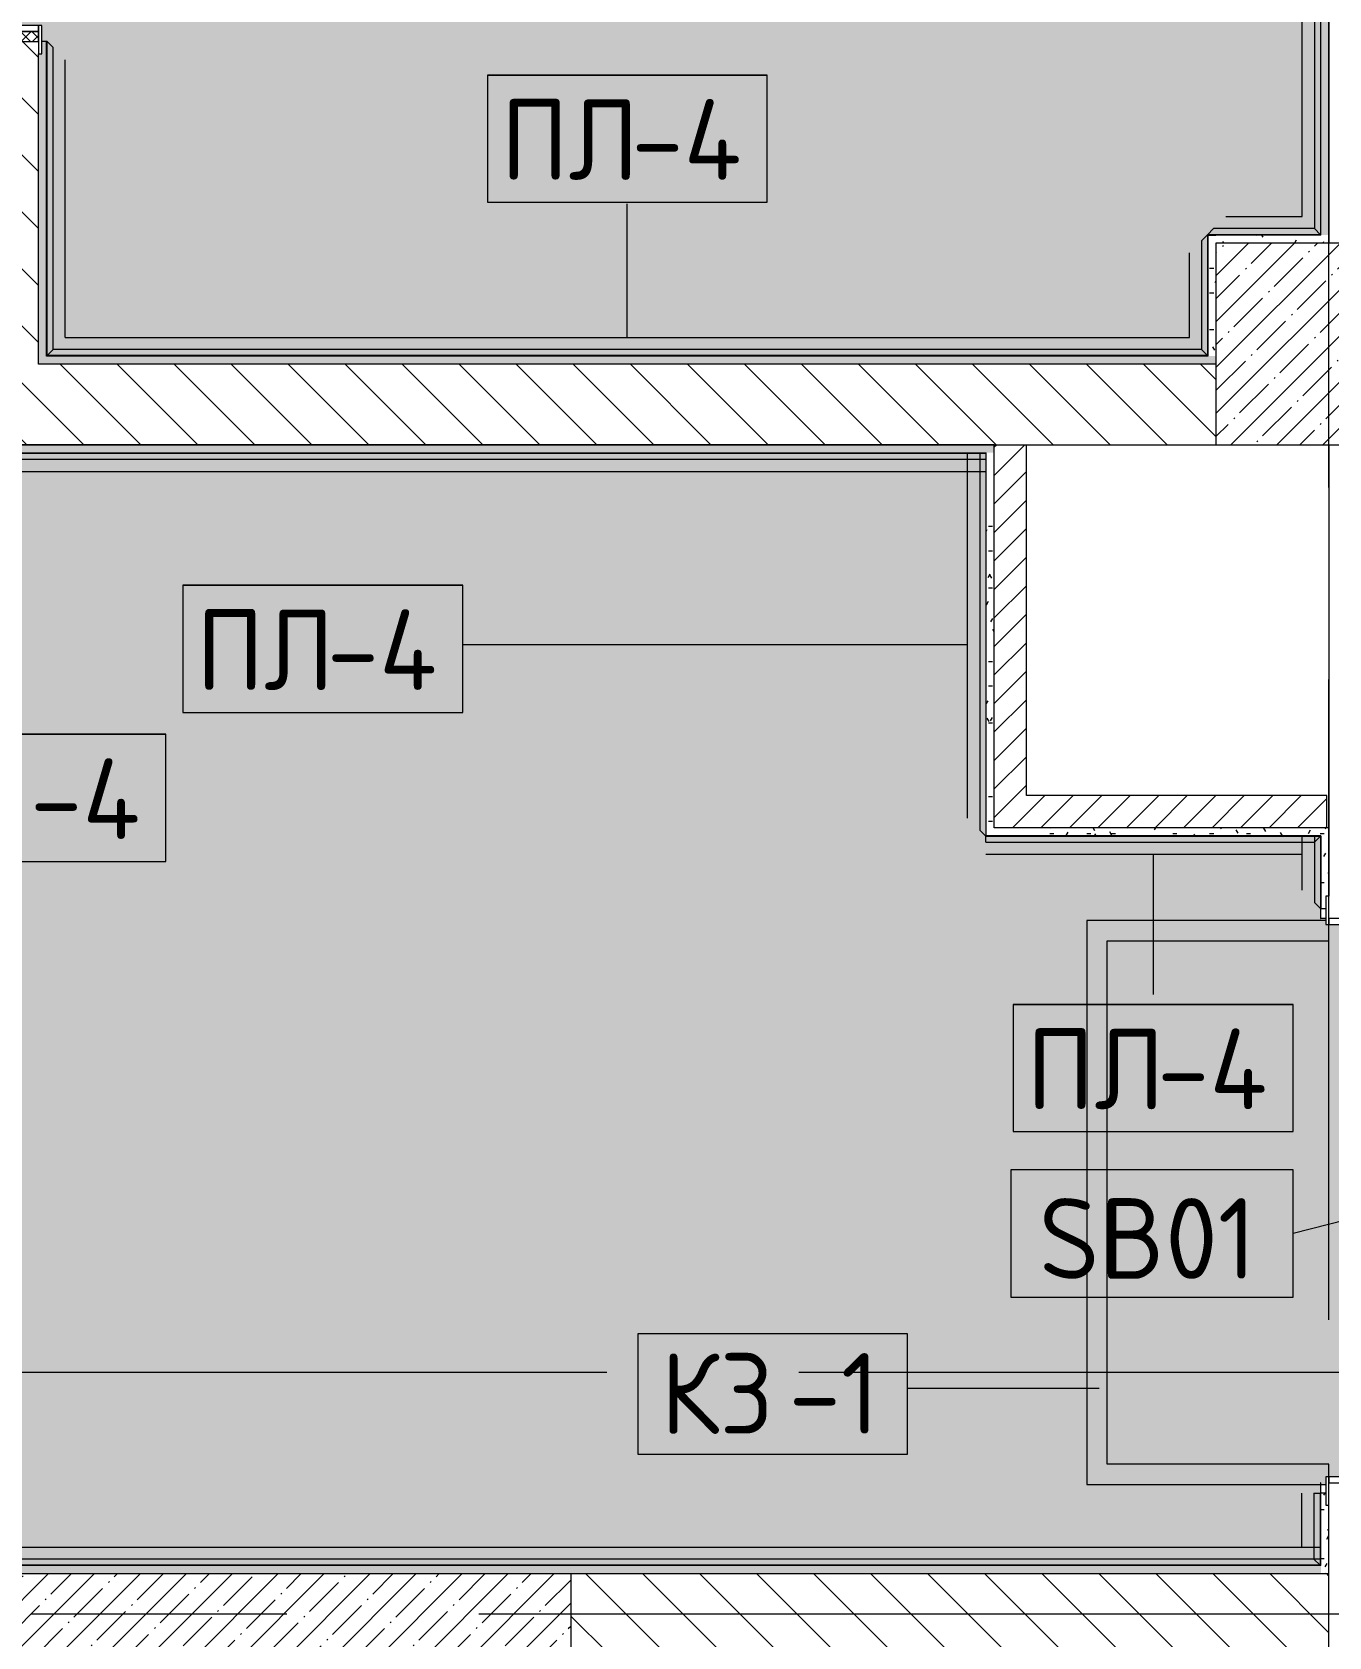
# Model space of a CAD drawing. Header units: millimetres. Extents: x 81671 to 282875, y -8553 to 29000.
# Drawn here: x 117994 to 121210, y 10443 to 14424 of the extents above; entities that cross this region are included whole.
import ezdxf

# ---------------------------------------------------------------- set-up
doc = ezdxf.new("R2010")
doc.units = ezdxf.units.MM
doc.linetypes.add('Осевая', pattern=[3175, 635, -476.25, 1587.5, -476.25])
for name, color, linetype, lineweight in [('A-DOOR', 7, 'Continuous', 9), ('A-DOOR-1', 7, 'Continuous', 13), ('A-DOOR-FRAM', 7, 'Continuous', 13), ('A-DOOR-FRAM-1', 7, 'Continuous', 9), ('A-FLOR-HRAL-IDEN', 7, 'Continuous', 9), ('A-FLOR-IDEN', 7, 'Continuous', 9), ('A-FLOR-PATT', 7, 'Continuous', 9), ('A-GENM-IDEN', 7, 'Continuous', 9), ('A-WALL', 7, 'Continuous', 9), ('I-WALL', 7, 'Continuous', 9), ('S-COLS', 7, 'Continuous', 9), ('Оси', 7, 'Continuous', 9), ('Оси-2', 7, 'Осевая', 9)]:
    doc.layers.add(name, color=color, linetype=linetype, lineweight=lineweight)
for name, color, linetype, lineweight, true_color in [('A-FLOR-1', 7, 'Continuous', 9, 0x787878), ('A-GENM-3', 5, 'Continuous', 9, 0x0000ff), ('A-WALL-1', 9, 'Continuous', 9, 0x808080), ('A-WALL-FNSH-1', 9, 'Continuous', 9, 0x808080), ('I-WALL-2', 9, 'Continuous', 9, 0x808080), ('S-COLS-1', 9, 'Continuous', 9, 0x808080)]:
    doc.layers.add(name, color=color, linetype=linetype, lineweight=lineweight, true_color=true_color)
doc.styles.add('GOST Common_1', font='GOST_Common.ttf', dxfattribs={"height": 200})
pattern_1 = [(135, (0, 0), (-70.71068, -70.71068), [])]
pattern_2 = [(45, (0, 0), (-35.35534, 35.35534), [])]
pattern_3 = [(0, (0, 0), (121.92, 30.48), [10.058, -81.382, 10.058, -81.382, -487.68]), (0, (0, 0), (121.92, 30.48), [-182.88, 10.058, -172.822, 10.058, -81.382, -213.36]), (0, (0, 0), (121.92, 30.48), [-457.2, 10.058, -50.902, 10.058, -142.342]), (120, (45.72, 15.24), (-87.356454, 90.345817), [10.058, -81.382, 10.058, -81.382, -487.68]), (120, (45.72, 15.24), (-87.356454, 90.345817), [-182.88, 10.058, -172.822, 10.058, -81.382, -213.36]), (120, (45.72, 15.24), (-87.356454, 90.345817), [-457.2, 10.058, -50.902, 10.058, -142.342]), (240, (60.96, 76.2), (-34.563546, -120.825817), [10.058, -81.382, 10.058, -81.382, -487.68]), (240, (60.96, 76.2), (-34.563546, -120.825817), [-182.88, 10.058, -172.822, 10.058, -81.382, -213.36]), (240, (60.96, 76.2), (-34.563546, -120.825817), [-457.2, 10.058, -50.902, 10.058, -142.342])]

# ---------------------------------------------------------------- blocks, each defined once
blk = doc.blocks.new('110_Дверь_СКБ_2Ст - Д-1_л_Лестничная клетка EIS60 2-V1-План отделки полов с раскладкой материалов 1 этажа в осях 23_1-33')
at = {"layer": 'A-DOOR'}
for centre, radius, start, end in [((662.5, 110), 900, 90, 178.7224), ((-637.5, 110), 400, 2.8833, 90), ((-637.5, 110), 400, 360, 2.8833), ((662.5, 110), 900, 178.7224, 180)]:
    blk.add_arc(centre, radius, start, end, dxfattribs=at)
at = {"layer": 'A-DOOR-1'}
for p, q in [((662.5, 1010), (612.5, 1010)), ((612.5, 1010), (612.5, 130)), ((662.5, 130), (662.5, 1010)), ((-637.5, 510), (-637.5, 130)), ((-587.5, 510), (-637.5, 510)), ((-587.5, 130), (-587.5, 510)), ((-637.5, 130), (-637.5, 110)), ((-587.5, 110), (-587.5, 130)), ((612.5, 130), (612.5, 110)), ((662.5, 110), (662.5, 130)), ((-637.5, 110), (-587.5, 110)), ((612.5, 110), (662.5, 110))]:
    blk.add_line(p, q, dxfattribs=at)
at = {"layer": 'A-DOOR-FRAM'}
for p, q in [((-672.5, 118), (-742.5, 118)), ((-742.5, 118), (-742.5, 110)), ((-742.5, 110), (-672.5, 110)), ((-637.5, 110), (-687.5, 110)), ((-687.5, 110), (-687.5, 30)), ((-672.5, 110), (-672.5, 118)), ((-637.5, 60), (-637.5, 110)), ((662.5, 110), (662.5, 60)), ((712.5, 110), (662.5, 110)), ((767.5, 118), (697.5, 118)), ((697.5, 118), (697.5, 110)), ((697.5, 110), (767.5, 110)), ((712.5, 30), (712.5, 110)), ((767.5, 110), (767.5, 118)), ((-627.5, 60), (-637.5, 60)), ((-627.5, 30), (-627.5, 60)), ((662.5, 60), (652.5, 60)), ((652.5, 60), (652.5, 30)), ((-687.5, 30), (-627.5, 30)), ((-672.5, 30), (-687.5, 30)), ((-687.5, 30), (-687.5, -110)), ((-672.5, -110), (-672.5, 30)), ((652.5, 30), (712.5, 30)), ((712.5, 30), (697.5, 30)), ((697.5, 30), (697.5, -110)), ((712.5, -110), (712.5, 30)), ((-672.5, -110), (-742.5, -110)), ((-742.5, -110), (-742.5, -118)), ((-742.5, -118), (-672.5, -118)), ((-687.5, -110), (-672.5, -110)), ((-672.5, -118), (-672.5, -110)), ((697.5, -110), (712.5, -110)), ((767.5, -110), (697.5, -110)), ((697.5, -110), (697.5, -118)), ((697.5, -118), (767.5, -118)), ((767.5, -118), (767.5, -110))]:
    blk.add_line(p, q, dxfattribs=at)
blk = doc.blocks.new('110_Дверь_СКБ_1Ст_Внутренняя1 - Д-14_п_ 950x2100h_охрана-33310230-План отделки полов с раскладкой материалов 1 этажа в осях 23_1-33')
at = {"layer": 'A-DOOR'}
h = blk.add_hatch(dxfattribs=at)
h.set_pattern_fill('FP_6', color=256, style=0, pattern_type=2)
h.set_pattern_definition([(135, (1826.41, 164.685), (-14.14214, -14.14214), []), (225, (1826.41, 164.685), (14.14214, -14.14214), [])])
h.paths.add_polyline_path([(462.5, -100), (487.5, -100), (487.5, 100), (462.5, 100)])
at = {"layer": 'A-DOOR-FRAM-1'}
h = blk.add_hatch(dxfattribs=at)
h.set_pattern_fill('FP_7', color=256, style=0, pattern_type=2)
h.set_pattern_definition([(45, (-296.384, 164.685), (-14.1421, 14.1421), []), (135, (-296.384, 164.685), (-14.1421, -14.1421), [])])
h.paths.add_polyline_path([(-462.5, -100), (-437.5, -100), (-437.5, 100), (-462.5, 100)])
at = {"layer": 'A-DOOR'}
blk.add_arc((-412.5, 100), 850, 360, 90, dxfattribs=at)
at = {"layer": 'A-DOOR-1'}
for p, q in [((-412.5, 950), (-412.5, 100)), ((-372.5, 950), (-412.5, 950)), ((-372.5, 100), (-372.5, 950)), ((-412.5, 100), (-372.5, 100))]:
    blk.add_line(p, q, dxfattribs=at)
at = {"layer": 'A-DOOR-FRAM'}
for p, q in [((-422.5, 108), (-492.5, 108)), ((-492.5, 108), (-492.5, 100)), ((-492.5, 100), (-422.5, 100)), ((-437.5, 100), (-462.5, 100)), ((-462.5, 100), (-462.5, -100)), ((-412.5, 100), (-437.5, 100)), ((-437.5, 100), (-437.5, 20)), ((-437.5, -100), (-437.5, 100)), ((-422.5, 100), (-437.5, 100)), ((-437.5, 100), (-437.5, 99)), ((-437.5, 99), (-422.5, 99)), ((-422.5, 100), (-422.5, 108)), ((-422.5, 99), (-422.5, 100)), ((-412.5, 60), (-412.5, 100)), ((437.5, 100), (437.5, 60)), ((462.5, 100), (437.5, 100)), ((517.5, 108), (447.5, 108)), ((447.5, 108), (447.5, 100)), ((462.5, 100), (447.5, 100)), ((447.5, 100), (447.5, 99)), ((447.5, 100), (517.5, 100)), ((447.5, 99), (462.5, 99)), ((462.5, 20), (462.5, 100)), ((487.5, 100), (462.5, 100)), ((462.5, 100), (462.5, -100)), ((462.5, 99), (462.5, 100)), ((487.5, -100), (487.5, 100)), ((517.5, 100), (517.5, 108)), ((-402.5, 60), (-412.5, 60)), ((-402.5, 20), (-402.5, 60)), ((437.5, 60), (427.5, 60)), ((427.5, 60), (427.5, 20)), ((-437.5, 20), (-402.5, 20)), ((-422.5, 20), (-437.5, 20)), ((-437.5, 20), (-437.5, -100)), ((-422.5, -100), (-422.5, 20)), ((427.5, 20), (462.5, 20)), ((462.5, 20), (447.5, 20)), ((447.5, 20), (447.5, -100)), ((462.5, -100), (462.5, 20)), ((-422.5, -100), (-492.5, -100)), ((-492.5, -100), (-492.5, -108)), ((-492.5, -108), (-422.5, -108)), ((-462.5, -100), (-437.5, -100)), ((-437.5, -100), (-422.5, -100)), ((-422.5, -108), (-422.5, -100)), ((447.5, -100), (462.5, -100)), ((517.5, -100), (447.5, -100)), ((447.5, -100), (447.5, -108)), ((447.5, -108), (517.5, -108)), ((462.5, -100), (487.5, -100)), ((517.5, -108), (517.5, -100))]:
    blk.add_line(p, q, dxfattribs=at)
blk = doc.blocks.new('BSC_Колонна _Прямоугольная - 500х500-22291386-План отделки полов с раскладкой материалов 1 этажа в осях 23_1-33')
at = {"layer": 'S-COLS'}
h = blk.add_hatch(dxfattribs=at)
h.set_pattern_fill('FP_58', color=256, style=0, pattern_type=2)
h.set_pattern_definition([(45, (-121180, -13650), (-57.024626, 57.024626), []), (45, (-121122.975, -13650), (-57.024626, 57.024626), [100.806, -20.161, 3.353, -16.808])])
h.paths.add_polyline_path([(-250, -250), (250, -250), (250, 250), (-250, 250), (-250, -33.2)])
at = {"layer": 'S-COLS-1'}
for p, q in [((250, 250), (-250, 250)), ((-250, 250), (-250, -250)), ((250, -250), (250, 250)), ((-250, -250), (250, -250))]:
    blk.add_line(p, q, dxfattribs=at)
blk = doc.blocks.new('Плинтус - Плинтус светлый _сад_-32928353-План отделки полов с раскладкой материалов 1 этажа в осях 23_1-33')
at = {"layer": 'A-GENM-3'}
blk.add_hatch(color=256, dxfattribs=at).paths.add_polyline_path([(2878, 0), (2863, 15), (15, 15), (0, 0), (2417.7, 0)])
for p, q in [((45, 45), (2833, 45)), ((15, 15), (0, 0)), ((2878, 0), (0, 0)), ((2863, 15), (15, 15)), ((2878, 0), (2863, 15))]:
    blk.add_line(p, q, dxfattribs=at)
blk = doc.blocks.new('Плинтус - Плинтус светлый _сад_-32928354-План отделки полов с раскладкой материалов 1 этажа в осях 23_1-33')
at = {"layer": 'A-GENM-3'}
blk.add_hatch(color=256, dxfattribs=at).paths.add_polyline_path([(0, 0), (4658, 0), (4643, 15), (15, 15)])
for p, q in [((45, 45), (4613, 45)), ((15, 15), (0, 0)), ((4658, 0), (0, 0)), ((4643, 15), (15, 15))]:
    blk.add_line(p, q, dxfattribs=at)
blk = doc.blocks.new('Плинтус - Плинтус светлый _сад_-32928355-План отделки полов с раскладкой материалов 1 этажа в осях 23_1-33')
at = {"layer": 'A-GENM-3'}
blk.add_hatch(color=256, dxfattribs=at).paths.add_polyline_path([(280, 0), (265, 15), (15, 15), (0, 0)])
for p, q in [((45, 45), (235, 45)), ((15, 15), (0, 0)), ((280, 0), (0, 0)), ((265, 15), (15, 15)), ((280, 0), (265, 15))]:
    blk.add_line(p, q, dxfattribs=at)
blk = doc.blocks.new('Плинтус - Плинтус светлый _сад_-32928356-План отделки полов с раскладкой материалов 1 этажа в осях 23_1-33')
at = {"layer": 'A-GENM-3'}
blk.add_hatch(color=256, dxfattribs=at).paths.add_polyline_path([(0, 0), (300, 0), (285, 15), (15, 15)])
for p, q in [((45, 45), (255, 45)), ((15, 15), (0, 0)), ((300, 0), (0, 0)), ((285, 15), (15, 15)), ((300, 0), (285, 15))]:
    blk.add_line(p, q, dxfattribs=at)
blk = doc.blocks.new('Плинтус - Плинтус светлый _сад_-32863536-План отделки полов с раскладкой материалов 1 этажа в осях 23_1-33')
at = {"layer": 'A-GENM-3'}
blk.add_hatch(color=256, dxfattribs=at).paths.add_polyline_path([(0, 0), (15, -15), (764, -15), (779, 0)])
for p, q in [((0, 0), (779, 0)), ((0, 0), (15, -15)), ((15, -15), (764, -15)), ((764, -15), (779, 0)), ((45, -45), (734, -45))]:
    blk.add_line(p, q, dxfattribs=at)
blk = doc.blocks.new('Плинтус - Плинтус светлый _сад_-32928324-План отделки полов с раскладкой материалов 1 этажа в осях 23_1-33')
at = {"layer": 'A-GENM-3'}
blk.add_hatch(color=256, dxfattribs=at).paths.add_polyline_path([(15, -15), (4760, -15), (4760, 0), (0, 0)])
for p, q in [((0, 0), (4760, 0)), ((0, 0), (15, -15)), ((15, -15), (4760, -15)), ((4760, 0), (4760, -15)), ((45, -45), (4760, -45))]:
    blk.add_line(p, q, dxfattribs=at)
blk = doc.blocks.new('Плинтус - Плинтус светлый _сад_-32928322-План отделки полов с раскладкой материалов 1 этажа в осях 23_1-33')
at = {"layer": 'A-GENM-3'}
blk.add_hatch(color=256, dxfattribs=at).paths.add_polyline_path([(10020, 0), (10020, 15), (15, 15), (0, 0), (9946.6, 0)])
for p, q in [((45, 45), (10020, 45)), ((10020, 0), (0, 0)), ((10020, 15), (15, 15)), ((10020, 15), (10020, 0))]:
    blk.add_line(p, q, dxfattribs=at)
blk = doc.blocks.new('Плинтус - Плинтус светлый _сад_-32928326-План отделки полов с раскладкой материалов 1 этажа в осях 23_1-33')
at = {"layer": 'A-GENM-3'}
blk.add_hatch(color=256, dxfattribs=at).paths.add_polyline_path([(0, 0), (950, 0), (950, 15), (15, 15)])
for p, q in [((45, 45), (950, 45)), ((15, 15), (0, 0)), ((950, 0), (0, 0)), ((950, 15), (15, 15)), ((950, 15), (950, 0))]:
    blk.add_line(p, q, dxfattribs=at)
blk = doc.blocks.new('Плинтус - Плинтус светлый _сад_-32928328-План отделки полов с раскладкой материалов 1 этажа в осях 23_1-33')
at = {"layer": 'A-GENM-3'}
blk.add_hatch(color=256, dxfattribs=at).paths.add_polyline_path([(830, 15), (15, 15), (0, 0), (830, 0)])
for p, q in [((45, 45), (830, 45)), ((15, 15), (0, 0)), ((830, 0), (0, 0)), ((830, 15), (15, 15)), ((830, 15), (830, 0))]:
    blk.add_line(p, q, dxfattribs=at)
blk = doc.blocks.new('Плинтус - Плинтус светлый _сад_-32928330-План отделки полов с раскладкой материалов 1 этажа в осях 23_1-33')
at = {"layer": 'A-GENM-3'}
blk.add_hatch(color=256, dxfattribs=at).paths.add_polyline_path([(0, 0), (179, 0), (179, 15), (15, 15)])
for p, q in [((45, 45), (179, 45)), ((15, 15), (0, 0)), ((179, 0), (0, 0)), ((179, 15), (15, 15)), ((179, 15), (179, 0))]:
    blk.add_line(p, q, dxfattribs=at)
blk = doc.blocks.new('Mark Reiling - Mark Reiling-26174330-План отделки полов с раскладкой материалов 1 этажа в осях 23_1-33')
at = {"layer": 'A-GENM-IDEN'}
for p, q in [((-3.47, 1.49), (-3.47, -1.663)), ((-3.47, 1.49), (3.47, 1.49)), ((3.47, 1.49), (-3.47, 1.49)), ((-3.47, 1.49), (-3.47, -1.663)), ((3.47, -1.663), (3.47, 1.49)), ((3.47, -1.663), (3.47, 1.49)), ((-3.47, -1.663), (3.47, -1.663)), ((-3.47, -1.663), (3.47, -1.663))]:
    blk.add_line(p, q, dxfattribs=at)
blk = doc.blocks.new('М_перекрытий_ЭП - Типоразмер-25383776-План отделки полов с раскладкой материалов 1 этажа в осях 23_1-33')
at = {"layer": 'A-FLOR-IDEN'}
for p, q in [((3.352, 1.578), (-3.336, 1.578)), ((-3.336, 1.578), (-3.336, -1.406)), ((3.352, -1.406), (3.352, 1.578)), ((-3.336, -1.406), (3.352, -1.406))]:
    blk.add_line(p, q, dxfattribs=at)
blk = doc.blocks.new('М_ограждение1 - Типоразмер-32868623-План отделки полов с раскладкой материалов 1 этажа в осях 23_1-33')
at = {"layer": 'A-FLOR-HRAL-IDEN'}
for p, q in [((3.352, 1.797), (-3.648, 1.797)), ((-3.648, 1.797), (-3.648, -1.359)), ((3.352, -1.359), (3.352, 1.797)), ((-3.648, -1.359), (3.352, -1.359))]:
    blk.add_line(p, q, dxfattribs=at)

msp = doc.modelspace()

# ---------------------------------------------------------------- hatches: boundary and pattern name
at = {"layer": 'A-FLOR-PATT'}
h = msp.add_hatch(color=256, dxfattribs=at)
h.paths.add_polyline_path([(120910, 13620), (120910, 13920), (121190, 13921), (121189, 18580), (120910, 18580), (120910, 18600), (120680.1, 18600), (120680.1, 18579), (120669.6, 18589.5), (120665.1, 18585), (119210, 18585), (119210, 18580), (118410, 18580), (118410, 18585), (118046, 18585), (118046, 15365), (118031, 15351.1), (118030, 15350), (118018, 15350), (118018, 15310), (117890, 15310), (117890, 15290), (117850, 15290), (117850, 15300), (117817.9, 15300), (117817.9, 14450), (117850, 14450), (117850, 14460), (117890, 14460), (117890, 14440), (118018, 14440), (118018, 14400), (118030, 14400), (118031, 13620), (120909, 13620)])
h.paths.add_polyline_path([(120909, 13921), (120924, 13936), (121174, 13936), (121174, 18564), (120695.1, 18564), (120680.1, 18579), (121189, 18579), (121189, 13921), (120910, 13921)])
h.paths.add_polyline_path([(120448.7, 13621), (118031, 13621), (118031.2, 14399.8), (118046, 14385), (118046, 13636), (120894, 13636), (120894, 13906), (120909, 13919.9), (120907.9, 13621), (120894, 13621)])
h.paths.add_polyline_path([(117797.9, 14490), (117797.9, 15350), (117790, 15350), (117790, 14490)])
h = msp.add_hatch(color=256, dxfattribs=at)
h.paths.add_polyline_path([(98720, 11341), (98735, 11356), (100830, 11356), (100829, 11341), (99138.5, 11341)])
h.paths.add_polyline_path([(111140, 10506.3), (111140, 10608), (111180, 10608), (111180, 10620), (121190, 10621), (121190, 10821.3), (120610, 10821.3), (120610, 12220), (121202, 12220), (121202, 12225), (121190, 12225), (121189, 12430), (120360, 12430), (120359, 13380), (113674.2, 13380), (113674.2, 12804.6), (112137.1, 12804.6), (112137.1, 13380), (108283.8, 13380), (108283.8, 12804.6), (106746.6, 12804.6), (106746.6, 13380), (105208.8, 13380), (105208.8, 12804.6), (103671.6, 12804.6), (103671.6, 13380), (100400, 13379), (100400, 13364), (99790, 13364), (99790, 12800), (99750, 12800), (99750, 13364), (98735, 13364), (98720, 13379), (98720, 13308.4), (99656.8, 13308.4), (99656.6, 13204.9), (99645.1, 13102.2), (99622.5, 13001.3), (99588.9, 12903.4), (99544.9, 12809.9), (99490.9, 12721.6), (99427.6, 12639.9), (99355.7, 12565.5), (99268, 12494), (99188.4, 12441.7), (99097.9, 12395.2), (99001.2, 12358.4), (99102.4, 12319.2), (99189.9, 12274.3), (99276.2, 12217.3), (99355.7, 12151.2), (99427.6, 12076.8), (99490.9, 11995.1), (99544.9, 11906.9), (99588.9, 11813.3), (99622.5, 11715.5), (99645.1, 11614.6), (99656.6, 11511.8), (99656.8, 11408.4), (98720, 11408.4), (98720, 11340), (100829, 11340), (100830, 10620), (103678.3, 10621), (103678.3, 10997.4), (103740, 10999.6), (103801.4, 10992.2), (103860.8, 10975.3), (103916.8, 10949.2), (103968, 10914.8), (104013.3, 10872.8), (104051.4, 10824.2), (104081.4, 10929.8), (104119.9, 11026.2), (104169.9, 11120.6), (104229.7, 11209.2), (104298.6, 11290.8), (104375.8, 11364.6), (104466, 11433.2), (104551.6, 11485.6), (104648.1, 11531.3), (104749, 11566.5), (104853.1, 11590.7), (104970, 11603.8), (105065.9, 11605.3), (105065.9, 10620), (107713.3, 10621), (107713.3, 10997.4), (107805, 10999.6), (107805, 10996), (107836.4, 10992.2), (107895.8, 10975.3), (107951.8, 10949.2), (108003, 10914.8), (108048.3, 10872.8), (108086.4, 10824.2), (108115.5, 10927.7), (108154.9, 11026.2), (108204.9, 11120.6), (108264.7, 11209.2), (108333.6, 11290.8), (108410.8, 11364.6), (108495.5, 11429.8), (108586.6, 11485.6), (108683.1, 11531.3), (108784, 11566.5), (108888.1, 11590.7), (108994.1, 11603.7), (109100.9, 11605.3), (109100.9, 10620), (110230, 10620), (110230, 10608), (110270, 10608), (110270, 10506.3), (111125.5, 10506.3)])
h.paths.add_polyline_path([(104970, 10620), (104970, 11513.9), (104872, 11502.6), (104770.1, 11478.9), (104671.6, 11443.6), (104577.8, 11397.2), (104489.9, 11340.4), (104409.2, 11273.8), (104336.6, 11198.5), (104273.2, 11115.2), (104219.7, 11025.3), (104176, 10927), (104144.2, 10824.2), (104125.4, 10727.3), (104117.5, 10623), (104026.8, 10623), (104017.8, 10681.5), (103997.5, 10737.2), (103966.9, 10787.9), (103927, 10831.7), (103879.3, 10866.9), (103825.8, 10892.2), (103770, 10906.2), (103770, 10620), (104466, 10620)])
h.paths.add_polyline_path([(108002.9, 10620), (108062, 10620), (108053.4, 10679), (108033.5, 10735.3), (107999, 10790.9), (107962.9, 10830.8), (107915.1, 10866.5), (107861.2, 10892.1), (107805, 10906.2), (107805, 10620), (107962.9, 10620)])
h.paths.add_polyline_path([(108179.7, 10620), (109005, 10620), (109005, 11500), (109010.9, 11500), (109010.9, 11514.5), (108906.7, 11502.6), (108804.6, 11478.8), (108705.9, 11443.3), (108612, 11396.8), (108524, 11339.7), (108443.2, 11272.9), (108370.6, 11197.2), (108307.1, 11113.7), (108253.7, 11023.5), (108210.9, 10927), (108179.1, 10824.2), (108160.1, 10724.6), (108152.4, 10620), (108160.1, 10620)])
h.paths.add_polyline_path([(121173, 10621), (111168, 10621), (111183, 10636), (121173, 10636), (121173, 10800), (121188, 10800), (121188, 10621), (121176.3, 10621)])
h.paths.add_polyline_path([(101136.3, 10621), (100830, 10621), (100831, 11340), (100845, 11326), (100845, 10636), (103645, 10636), (103645, 10621), (101802.3, 10621)])
h.paths.add_polyline_path([(105797.9, 10621), (105095, 10621), (105110, 10636), (107680, 10636), (107680, 10621), (107129.8, 10621)])
h.paths.add_polyline_path([(109130, 10621), (109145, 10636), (110230, 10636), (110230, 10621), (109793.6, 10621)])
h.paths.add_polyline_path([(121210, 10840), (121350, 10840), (121350, 10885), (121380, 10885), (121380, 10875), (121419.7, 10875), (121419.7, 12175), (121380, 12175), (121380, 12165), (121350, 12165), (121350, 12210), (121210, 12210), (121210, 12170), (120660, 12170), (120660, 10871.3), (121210, 10871.3)])
h.paths.add_polyline_path([(98722.2, 11498.4), (99567.2, 11498.4), (99556.7, 11597.6), (99534.7, 11695), (99501.5, 11789.1), (99457.6, 11878.8), (99403.5, 11962.7), (99340, 12039.7), (99268, 12108.8), (99188.4, 12169), (99097.9, 12221.6), (99011, 12259.8), (98915.6, 12289), (98817.4, 12307), (98722.2, 12313.1), (98722.2, 11789.9)])
h.paths.add_polyline_path([(120359, 12429), (120344, 12444), (120344, 13364), (115614, 13364), (115600, 13379), (120359, 13378.9), (120359, 12429.8)])
h.paths.add_polyline_path([(121189, 12250), (121174, 12265), (121174, 12414), (120359, 12414), (120360, 12429), (121189, 12429), (121189, 12398.9)])
h.paths.add_polyline_path([(98722.2, 12403.7), (98817.4, 12409.7), (98915.6, 12427.7), (99011, 12456.9), (99102.4, 12497.1), (99189.9, 12548.8), (99268, 12607.9), (99340, 12677), (99403.5, 12754), (99457.6, 12838), (99501.5, 12927.6), (99534.7, 13021.7), (99556.7, 13119.1), (99567.2, 13218.4), (98720, 13218.4), (98720, 13209.5), (98722.2, 13209.5), (98722.2, 12409.7)])
h.paths.add_polyline_path([(113624.2, 12854.6), (113624.2, 13380), (112187.1, 13380), (112187.1, 12854.6), (112457.4, 12854.6)])
h.paths.add_polyline_path([(108233.8, 12854.6), (108233.8, 13380), (106796.6, 13380), (106796.6, 12854.6), (107129.8, 12854.6)])
h.paths.add_polyline_path([(105158.8, 12854.6), (105158.8, 13380), (103721.6, 13380), (103721.6, 12854.6), (104466, 12854.6)])
h.paths.add_polyline_path([(109864, 13364), (109850, 13379), (111051, 13379), (111050, 13364), (110459.5, 13364)])
h.paths.add_polyline_path([(105797.9, 13364), (105561, 13364), (105546, 13379), (106051, 13379), (106051, 13364)])
h.paths.add_polyline_path([(100415, 13364), (100400, 13379), (101399, 13379), (101398, 13364), (100470.4, 13364)])
msp.add_hatch(color=256, dxfattribs=at).paths.add_polyline_path([(121202, 10821.3), (121202, 10840), (121210, 10840), (121210, 10871.3), (120660, 10871.3), (120660, 12170), (121210, 12170), (121210, 12210), (121202, 12210), (121202, 12220), (120610, 12220), (120610, 10821.3), (121114.6, 10821.3)])
at = {"layer": 'I-WALL'}
h = msp.add_hatch(dxfattribs=at)
h.set_pattern_fill('FP_4', color=256, style=0, pattern_type=2)
h.set_pattern_definition(pattern_1)
h.paths.add_polyline_path([(118010, 13600), (118010, 14400), (117810, 14400), (117810, 13600)])
h.paths.add_polyline_path([(118010, 15350), (118010, 16250), (117810, 16250), (117810, 15350)])
h = msp.add_hatch(dxfattribs=at)
h.set_pattern_fill('FP_4', color=256, style=0, pattern_type=2)
h.set_pattern_definition(pattern_1)
h.paths.add_polyline_path([(120930, 13400), (120930, 13600), (116100, 13600), (116100, 13400), (120460, 13400)])
h = msp.add_hatch(dxfattribs=at)
h.set_pattern_fill('FP_3', color=256, style=0, pattern_type=2)
h.set_pattern_definition(pattern_2)
h.paths.add_polyline_path([(120380, 12450), (120460, 12450), (120460, 13400), (120380, 13400)])
h = msp.add_hatch(dxfattribs=at)
h.set_pattern_fill('FP_3', color=256, style=0, pattern_type=2)
h.set_pattern_definition(pattern_2)
h.paths.add_polyline_path([(121205, 12450), (121205, 12530), (120460, 12530), (120460, 12450)])
h = msp.add_hatch(dxfattribs=at)
h.set_pattern_fill('FP_4', color=256, style=0, pattern_type=2)
h.set_pattern_definition(pattern_1)
h.paths.add_polyline_path([(121114.6, 10400), (121210, 10400), (121210, 10600), (119330, 10600), (119330, 10400), (120448.7, 10400)])
h.paths.add_polyline_path([(111180, 10400), (111930, 10400), (111930, 10600), (111180, 10600)])
h.paths.add_polyline_path([(110200, 10400), (110230, 10400), (110230, 10600), (109105, 10600), (109105, 10400), (110150, 10400)])
h.paths.add_polyline_path([(107650, 10400), (107705, 10400), (107705, 10600), (107350, 10600), (107350, 10400)])
h = msp.add_hatch(dxfattribs=at)
h.set_pattern_fill('FP_2', color=256, style=0, pattern_type=2)
h.set_pattern_definition([(45, (0, 0), (-57.024626, 57.024626), []), (45, (57.025, 0), (-57.024626, 57.024626), [100.806, -20.161, 3.353, -16.808])])
h.paths.add_polyline_path([(119330, 10380), (119330, 10600), (111930, 10600), (111930, 10380), (119116.8, 10380)])
at = {"layer": 'I-WALL-2'}
h = msp.add_hatch(dxfattribs=at)
h.set_pattern_fill('FP_64', color=256, style=0, pattern_type=2)
h.set_pattern_definition(pattern_3)
h.paths.add_polyline_path([(118018, 13620), (118030, 13620), (118030, 14400), (118018, 14400), (118018, 14370), (118010, 14370), (118010, 13620)])
h.paths.add_polyline_path([(118018, 15350), (118030, 15350), (118030, 17675), (118010, 17675), (118010, 15380), (118018, 15380)])
h.paths.add_polyline_path([(118010, 18655), (118030, 18655), (118030, 18880), (118010, 18880)])
h = msp.add_hatch(dxfattribs=at)
h.set_pattern_fill('FP_64', color=256, style=0, pattern_type=2)
h.set_pattern_definition(pattern_3)
h.paths.add_polyline_path([(121190, 13920), (121210, 13920), (121210, 18600), (121190, 18600), (121190, 13933)])
h = msp.add_hatch(dxfattribs=at)
h.set_pattern_fill('FP_64', color=256, style=0, pattern_type=2)
h.set_pattern_definition(pattern_3)
h.paths.add_polyline_path([(120930, 13620), (120930, 13920), (120910, 13920), (120910, 13620)])
h = msp.add_hatch(dxfattribs=at)
h.set_pattern_fill('FP_64', color=256, style=0, pattern_type=2)
h.set_pattern_definition(pattern_3)
h.paths.add_polyline_path([(120930, 13900), (121210, 13900), (121210, 13920), (120930, 13920)])
h = msp.add_hatch(dxfattribs=at)
h.set_pattern_fill('FP_64', color=256, style=0, pattern_type=2)
h.set_pattern_definition(pattern_3)
h.paths.add_polyline_path([(120448.7, 13600), (120930, 13600), (120930, 13620), (118010, 13620), (118010, 13600), (119116.8, 13600)])
h = msp.add_hatch(dxfattribs=at)
h.set_pattern_fill('FP_64', color=256, style=0, pattern_type=2)
h.set_pattern_definition(pattern_3)
h.paths.add_polyline_path([(120380, 13380), (120380, 13400), (115599, 13400), (115600, 13380), (120360, 13380)])
h = msp.add_hatch(dxfattribs=at)
h.set_pattern_fill('FP_64', color=256, style=0, pattern_type=2)
h.set_pattern_definition(pattern_3)
h.paths.add_polyline_path([(120360, 12430), (120380, 12430), (120380, 13380), (120360, 13379)])
h = msp.add_hatch(dxfattribs=at)
h.set_pattern_fill('FP_64', color=256, style=0, pattern_type=2)
h.set_pattern_definition(pattern_3)
h.paths.add_polyline_path([(121190, 12430), (121210, 12430), (121210, 12450), (120380, 12450), (120380, 12430), (121189, 12430)])
h = msp.add_hatch(dxfattribs=at)
h.set_pattern_fill('FP_64', color=256, style=0, pattern_type=2)
h.set_pattern_definition(pattern_3)
h.paths.add_polyline_path([(121190, 10600), (121210, 10600), (121210, 10770), (121202, 10770), (121202, 10800), (121190, 10800), (121190, 10620)])
h.paths.add_polyline_path([(121190, 12250), (121202, 12250), (121202, 12280), (121210, 12280), (121210, 12430), (121190, 12430), (121190, 12398.9)])
h = msp.add_hatch(dxfattribs=at)
h.set_pattern_fill('FP_64', color=256, style=0, pattern_type=2)
h.set_pattern_definition(pattern_3)
h.paths.add_polyline_path([(121114.6, 10600), (121190, 10600), (121190, 10620), (111180, 10620), (111180, 10608), (111210, 10608), (111210, 10600), (120448.7, 10600)])
h.paths.add_polyline_path([(109793.6, 10600), (110200, 10600), (110200, 10608), (110230, 10608), (110230, 10620), (109130, 10620), (109130, 10608), (109160, 10608), (109160, 10600)])
h.paths.add_polyline_path([(107650, 10600), (107650, 10608), (107680, 10608), (107680, 10620), (105095, 10620), (105095, 10608), (105125, 10608), (105125, 10600), (107129.8, 10600)])
h.paths.add_polyline_path([(103615, 10600), (103615, 10608), (103645, 10608), (103645, 10620), (100809, 10620), (100809, 10600), (103134.1, 10600)])

# ---------------------------------------------------------------- linework, layer by layer
at = {"layer": 'A-FLOR-1'}
for p, q in [((120610, 12220), (120610, 10821.3)), ((121202, 12220), (120610, 12220)), ((121190, 12225), (121190, 12250)), ((121202, 12225), (121190, 12225)), ((121210, 12170), (121210, 12210)), ((120660, 10871.3), (120660, 12170)), ((120660, 12170), (121210, 12170)), ((121210, 10871.3), (120660, 10871.3)), ((121210, 10840), (121210, 10871.3)), ((120610, 10821.3), (121202, 10821.3))]:
    msp.add_line(p, q, dxfattribs=at)
at = {"layer": 'A-FLOR-HRAL-IDEN'}
msp.add_line((121398.8, 11514), (121121, 11443.8), dxfattribs=at)
at = {"layer": 'A-FLOR-IDEN'}
msp.add_line((120640.4, 11059.5), (120164.7, 11059.5), dxfattribs=at)
at = {"layer": 'A-GENM-IDEN'}
for p, q in [((119470, 13666), (119470, 13997.4)), ((120314, 12904), (119061.8, 12904)), ((120774, 12384), (120774, 12036.4))]:
    msp.add_line(p, q, dxfattribs=at)
at = {"layer": 'A-WALL'}
for p, q in [((121190, 13920), (121190, 18580)), ((118030, 13620), (118030, 14400)), ((120910, 13920), (120910, 13620)), ((121190, 13920), (120930, 13920)), ((120910, 13620), (118030, 13620)), ((115600, 13380), (120360, 13380)), ((120360, 12430), (120360, 13380)), ((121190, 12430), (120360, 12430)), ((121190, 12430), (121190, 12250)), ((121190, 10620), (121190, 10800)), ((121210, 10360), (121210, 10770)), ((121190, 10620), (111180, 10620))]:
    msp.add_line(p, q, dxfattribs=at)
at = {"layer": 'A-WALL-1'}
for p, q in [((121210, 18600), (121210, 13900)), ((121210, 13900), (121210, 18600)), ((118010, 13600), (118010, 14370)), ((118030, 14400), (118018, 14400)), ((120930, 13600), (118010, 13600)), ((120380, 13400), (115600, 13400)), ((116100, 13400), (120930, 13400)), ((120380, 12450), (120380, 13400)), ((120460, 12530), (120460, 13400)), ((121210, 13400), (121210, 12280)), ((121205, 12530), (120460, 12530)), ((121205, 12450), (121205, 12530)), ((121210, 12450), (120380, 12450)), ((121210, 12280), (121210, 12450)), ((121190, 12250), (121202, 12250)), ((121202, 10800), (121190, 10800)), ((121210, 10600), (121210, 10770)), ((111210, 10600), (121210, 10600)), ((119330, 10600), (119330, 5179))]:
    msp.add_line(p, q, dxfattribs=at)
at = {"layer": 'A-WALL-FNSH-1'}
for p, q in [((121189, 18579), (121189, 13921)), ((118031, 14400), (118030, 14400)), ((118031, 13621), (118031, 14400)), ((121189, 13921), (120909, 13921)), ((120909, 13921), (120909, 13621)), ((120910, 13920), (120930, 13920)), ((120909, 13621), (118031, 13621)), ((115599, 13379), (120360, 13379)), ((120359, 13380), (120359, 12429)), ((120359, 12429), (121189, 12429)), ((121189, 12429), (121189, 12225)), ((121189, 12225), (121190, 12225)), ((121190, 10825), (121189, 10825)), ((121189, 10825), (121189, 10621)), ((121190, 10800), (121190, 10825)), ((121189, 10621), (111180, 10621))]:
    msp.add_line(p, q, dxfattribs=at)
at = {"layer": 'Оси'}
for p, q in [((119719, 13400), (122219, 13400)), ((120319, 11100), (122819, 11100)), ((120319, 10500), (122819, 10500))]:
    msp.add_line(p, q, dxfattribs=at)
at = {"layer": 'Оси-2'}
for p, q in [((121210, 593.7), (121210, 19415.1)), ((84970.8, 13400), (119719, 13400)), ((84970.8, 11100), (120319, 11100)), ((86240.8, 10500), (120319, 10500))]:
    msp.add_line(p, q, dxfattribs=at)

# ---------------------------------------------------------------- block references
at = {"layer": 'A-DOOR'}
for name, p, rotation in [('110_Дверь_СКБ_1Ст_Внутренняя1 - Д-14_п_ 950x2100h_охрана-33310230-План отделки полов с раскладкой материалов 1 этажа в осях 23_1-33', (117910, 14862.5), 90), ('110_Дверь_СКБ_2Ст - Д-1_л_Лестничная клетка EIS60 2-V1-План отделки полов с раскладкой материалов 1 этажа в осях 23_1-33', (121320, 11537.5), 269.9999999999999)]:
    msp.add_blockref(name, p, dxfattribs=dict(at, rotation=rotation))
at = {"layer": 'A-FLOR-HRAL-IDEN', "xscale": 99.99999999999993, "yscale": 99.99999999999993, "zscale": 99.99999999999993}
msp.add_blockref('М_ограждение1 - Типоразмер-32868623-План отделки полов с раскладкой материалов 1 этажа в осях 23_1-33', (120785.8, 11421.6), dxfattribs=at)
at = {"layer": 'A-FLOR-IDEN', "xscale": 99.99999999999993, "yscale": 99.99999999999993, "zscale": 99.99999999999993}
msp.add_blockref('М_перекрытий_ЭП - Типоразмер-25383776-План отделки полов с раскладкой материалов 1 этажа в осях 23_1-33', (119829.6, 11037.3), dxfattribs=at)
at = {"layer": 'A-GENM-3'}
for name, p, rotation in [('Плинтус - Плинтус светлый _сад_-32928354-План отделки полов с раскладкой материалов 1 этажа в осях 23_1-33', (121189, 13921), 89.99999999999898), ('Плинтус - Плинтус светлый _сад_-32863536-План отделки полов с раскладкой материалов 1 этажа в осях 23_1-33', (118031, 13621), 90.00000000000027), ('Плинтус - Плинтус светлый _сад_-32928356-План отделки полов с раскладкой материалов 1 этажа в осях 23_1-33', (120909, 13621), 89.99999999999972), ('Плинтус - Плинтус светлый _сад_-32928326-План отделки полов с раскладкой материалов 1 этажа в осях 23_1-33', (120359, 12429), 89.99999999999892), ('Плинтус - Плинтус светлый _сад_-32928328-План отделки полов с раскладкой материалов 1 этажа в осях 23_1-33', (121189, 12429), 180), ('Плинтус - Плинтус светлый _сад_-32928330-План отделки полов с раскладкой материалов 1 этажа в осях 23_1-33', (121189, 12250), 89.99999999999892), ('Плинтус - Плинтус светлый _сад_-32928330-План отделки полов с раскладкой материалов 1 этажа в осях 23_1-33', (121188, 10621), 89.99999999999892)]:
    msp.add_blockref(name, p, dxfattribs=dict(at, rotation=rotation))
for name, p in [('Плинтус - Плинтус светлый _сад_-32928355-План отделки полов с раскладкой материалов 1 этажа в осях 23_1-33', (120909, 13921)), ('Плинтус - Плинтус светлый _сад_-32928353-План отделки полов с раскладкой материалов 1 этажа в осях 23_1-33', (118031, 13621)), ('Плинтус - Плинтус светлый _сад_-32928324-План отделки полов с раскладкой материалов 1 этажа в осях 23_1-33', (115599, 13379)), ('Плинтус - Плинтус светлый _сад_-32928322-План отделки полов с раскладкой материалов 1 этажа в осях 23_1-33', (111168, 10621))]:
    msp.add_blockref(name, p, dxfattribs=at)
at = {"layer": 'A-GENM-IDEN', "xscale": 99.99999999999993, "yscale": 99.99999999999993, "zscale": 99.99999999999993}
for p in [(119470, 14167.9), (118714.8, 12902.5), (117979, 12532.8), (120774, 11862.9)]:
    msp.add_blockref('Mark Reiling - Mark Reiling-26174330-План отделки полов с раскладкой материалов 1 этажа в осях 23_1-33', p, dxfattribs=at)
at = {"layer": 'S-COLS'}
msp.add_blockref('BSC_Колонна _Прямоугольная - 500х500-22291386-План отделки полов с раскладкой материалов 1 этажа в осях 23_1-33', (121180, 13650), dxfattribs=at)

# ---------------------------------------------------------------- texts
at = {"layer": 'A-FLOR-HRAL-IDEN', "insert": (120490.5, 11531.4), "char_height": 200, "width": 697.468, "attachment_point": 1, "style": 'GOST Common_1'}
msp.add_mtext('SB01', dxfattribs=at)
at = {"layer": 'A-FLOR-IDEN', "char_height": 200, "attachment_point": 1, "style": 'GOST Common_1'}
for s, insert, width in [('КЗ', (119552.5, 11147.1), 384.81), ('-1', (119870, 11147.1), 296.624)]:
    msp.add_mtext(s, dxfattribs=dict(at, insert=insert, width=width))
at = {"layer": 'A-GENM-IDEN', "char_height": 200, "attachment_point": 1, "style": 'GOST Common_1'}
for s, insert, width in [('ПЛ', (119155.9, 14257), 392.827), ('-4', (119480, 14257), 376.793), ('ПЛ', (118400.7, 12991.6), 392.827), ('-4', (118724.8, 12991.6), 376.793), ('-4', (117989, 12621.9), 376.793), ('ПЛ', (120459.9, 11951.9), 392.827), ('-4', (120784, 11951.9), 376.793)]:
    msp.add_mtext(s, dxfattribs=dict(at, insert=insert, width=width))

doc.saveas('drawing.dxf')
